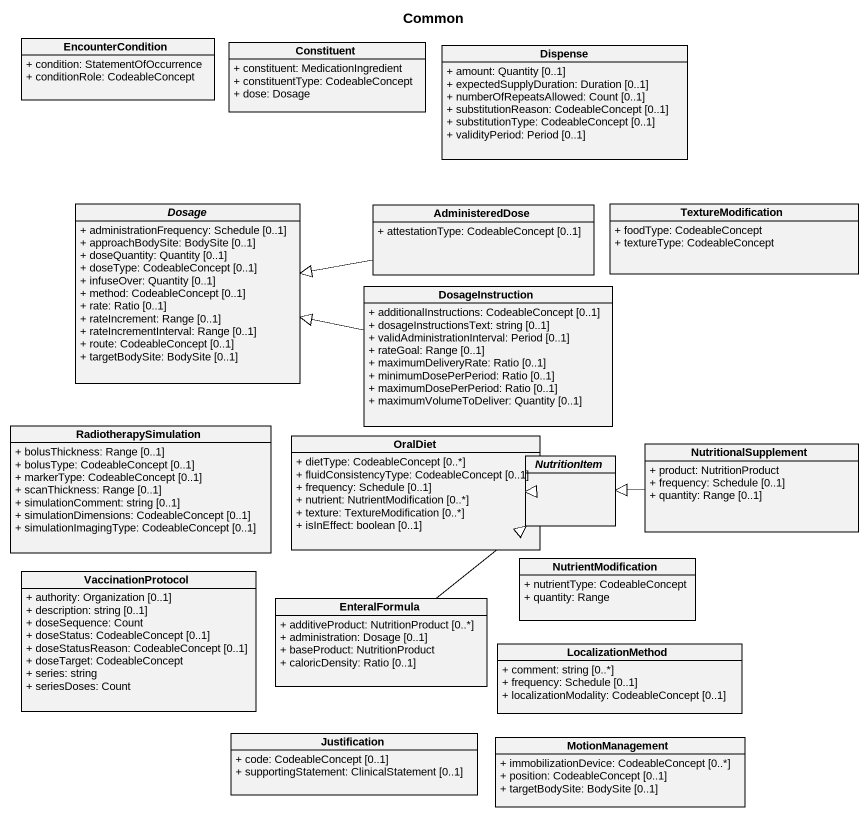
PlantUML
@startuml
title Common
hide circle
hide empty members
skinparam classAttributeIconSize 0
class EncounterCondition {
  + condition: StatementOfOccurrence
  + conditionRole: CodeableConcept
}
class Constituent {
  + constituent: MedicationIngredient
  + constituentType: CodeableConcept
  + dose: Dosage
}
class Dispense {
  + amount: Quantity [0..1]
  + expectedSupplyDuration: Duration [0..1]
  + numberOfRepeatsAllowed: Count [0..1]
  + substitutionReason: CodeableConcept [0..1]
  + substitutionType: CodeableConcept [0..1]
  + validityPeriod: Period [0..1]
}
abstract class Dosage {
  + administrationFrequency: Schedule [0..1]
  + approachBodySite: BodySite [0..1]
  + doseQuantity: Quantity [0..1]
  + doseType: CodeableConcept [0..1]
  + infuseOver: Quantity [0..1]
  + method: CodeableConcept [0..1]
  + rate: Ratio [0..1]
  + rateIncrement: Range [0..1]
  + rateIncrementInterval: Range [0..1]
  + route: CodeableConcept [0..1]
  + targetBodySite: BodySite [0..1]
}
class AdministeredDose {
  + attestationType: CodeableConcept [0..1]
}
class TextureModification {
  + foodType: CodeableConcept
  + textureType: CodeableConcept
}
class DosageInstruction {
  + additionalInstructions: CodeableConcept [0..1]
  + dosageInstructionsText: string [0..1]
  + validAdministrationInterval: Period [0..1]
  + rateGoal: Range [0..1]
  + maximumDeliveryRate: Ratio [0..1]
  + minimumDosePerPeriod: Ratio [0..1]
  + maximumDosePerPeriod: Ratio [0..1]
  + maximumVolumeToDeliver: Quantity [0..1]
}
class RadiotherapySimulation {
  + bolusThickness: Range [0..1]
  + bolusType: CodeableConcept [0..1]
  + markerType: CodeableConcept [0..1]
  + scanThickness: Range [0..1]
  + simulationComment: string [0..1]
  + simulationDimensions: CodeableConcept [0..1]
  + simulationImagingType: CodeableConcept [0..1]
}
class OralDiet {
  + dietType: CodeableConcept [0..*]
  + fluidConsistencyType: CodeableConcept [0..1]
  + frequency: Schedule [0..1]
  + nutrient: NutrientModification [0..*]
  + texture: TextureModification [0..*]
  + isInEffect: boolean [0..1]
}
class NutritionalSupplement {
  + product: NutritionProduct
  + frequency: Schedule [0..1]
  + quantity: Range [0..1]
}
abstract class NutritionItem
class VaccinationProtocol {
  + authority: Organization [0..1]
  + description: string [0..1]
  + doseSequence: Count
  + doseStatus: CodeableConcept [0..1]
  + doseStatusReason: CodeableConcept [0..1]
  + doseTarget: CodeableConcept
  + series: string
  + seriesDoses: Count
}
class NutrientModification {
  + nutrientType: CodeableConcept
  + quantity: Range
}
class EnteralFormula {
  + additiveProduct: NutritionProduct [0..*]
  + administration: Dosage [0..1]
  + baseProduct: NutritionProduct
  + caloricDensity: Ratio [0..1]
}
class LocalizationMethod {
  + comment: string [0..*]
  + frequency: Schedule [0..1]
  + localizationModality: CodeableConcept [0..1]
}
class Justification {
  + code: CodeableConcept [0..1]
  + supportingStatement: ClinicalStatement [0..1]
}
class MotionManagement {
  + immobilizationDevice: CodeableConcept [0..*]
  + position: CodeableConcept [0..1]
  + targetBodySite: BodySite [0..1]
}
AdministeredDose -left-|> Dosage
DosageInstruction -left-|> Dosage
OralDiet -right-|> NutritionItem
NutritionalSupplement -left-|> NutritionItem
EnteralFormula -up-|> NutritionItem
@enduml
